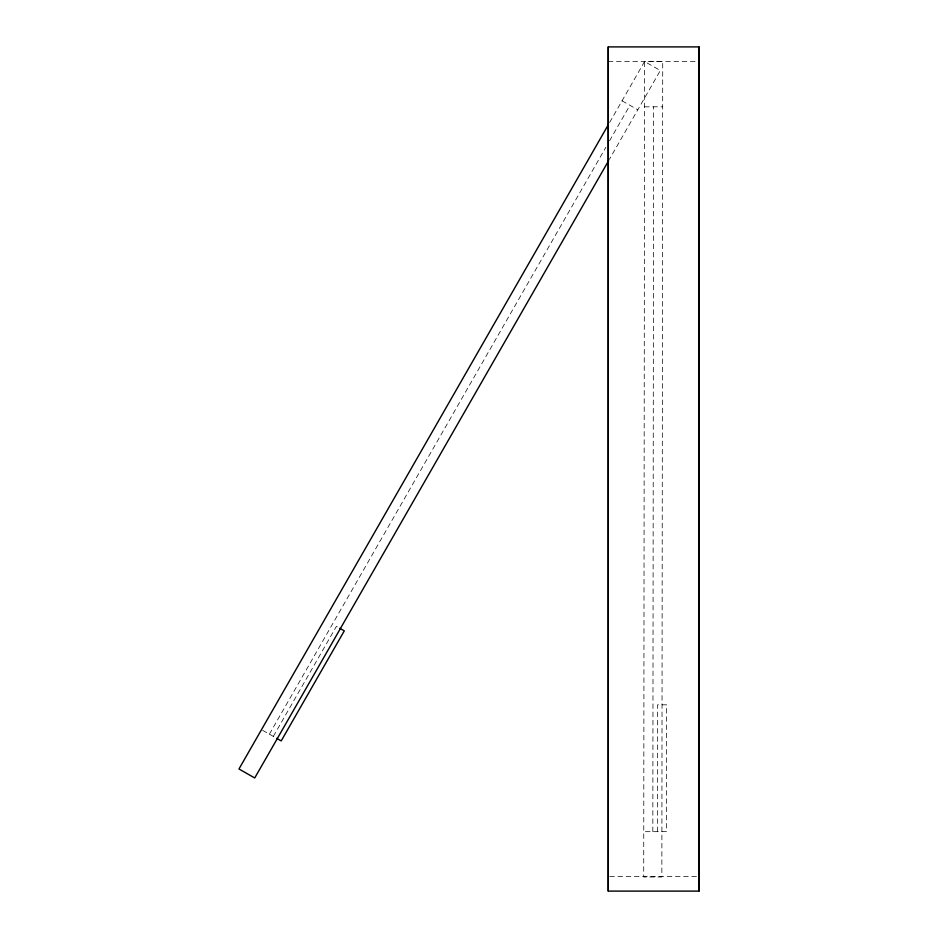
<?xml version="1.0" encoding="UTF-8"?>
<svg xmlns="http://www.w3.org/2000/svg" width="938" height="938" viewBox="0 0 938 938"><rect width="100%" height="100%" fill="white"/><g stroke="black" fill="none" stroke-linecap="round" stroke-linejoin="round"><path stroke-width="0.7" stroke-dasharray="4.69 3.52" d="M652.836 831.689L653.598 106.815M657.374 831.678L657.503 704.825L666.578 704.813L666.437 831.666L643.761 831.689M609.618 122.479L644.57 61.509L662.72 61.498L661.853 876.983L643.714 876.995L644.57 61.509L660.329 70.502L609.36 159.413M269.382 734.173L605.878 147.243M609.524 140.888L629.914 105.314M273.321 736.412L336.414 626.373L338.665 627.651M608.258 61.509L697.567 61.509M644.523 106.815L662.662 106.803M609.723 876.491L697.567 876.491M622.035 100.823L637.793 109.805M262.628 730.315L277.261 738.663"/><path stroke-width="1.41" d="M608.258 891.1L608.258 46.9L699.033 46.9L699.033 891.1L608.258 891.1L608.258 46.9M699.033 891.1L699.033 46.9M608.199 124.953L238.967 768.972L254.726 777.965L608.633 160.691M339.791 628.296L344.293 630.864L281.201 740.914L276.698 738.347"/></g></svg>
